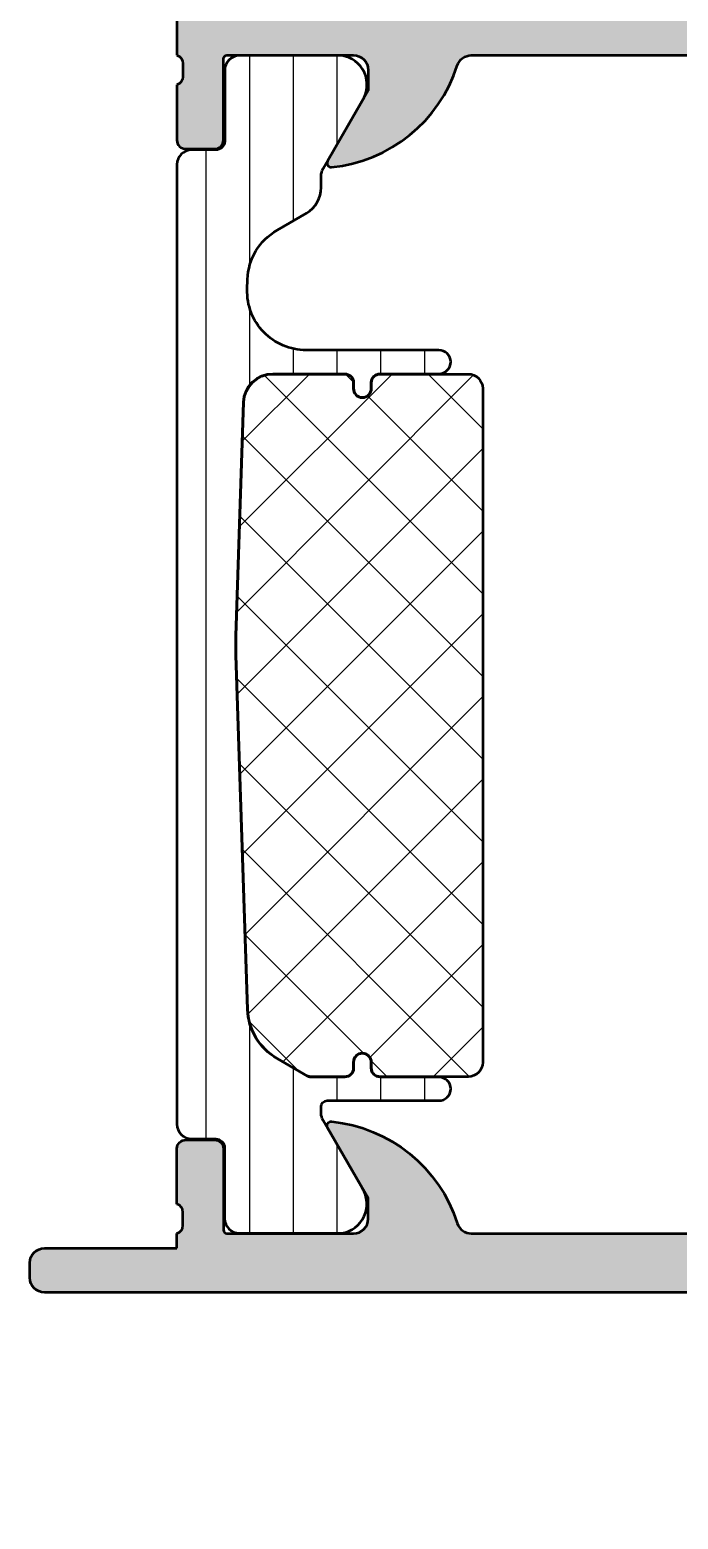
# Model space of a CAD drawing. Extents: x -4.5 to 60, y -87.2 to 0.
# Drawn here: x -4.5 to 17.5, y -87.2 to -36.6 of the extents above; entities that cross this region are included whole.
import ezdxf

# ---------------------------------------------------------------- set-up
doc = ezdxf.new("R2010")
doc.units = 0
for name, color, linetype, lineweight in [('0S-Alu contour', 7, 'Continuous', 50), ('0S-Alu hatch', 252, 'Continuous', 25), ('0S-Plastic contour', 254, 'Continuous', 50), ('0S-Plastic hatch', 253, 'Continuous', 25), ('0S-PT contour', 91, 'Continuous', 50), ('0S-PT hatch', 103, 'Continuous', 25)]:
    doc.layers.add(name, color=color, linetype=linetype, lineweight=lineweight)

# ---------------------------------------------------------------- blocks, each defined once
blk = doc.blocks.new('438370__1B727FAA_4828_47C8_94F1_CC97D6DBA15C_')
at = {"layer": '0S-Alu hatch'}
h = blk.add_hatch(color=256, dxfattribs=at)
edge = h.paths.add_edge_path()
edge.add_line((0.5, 0), (0.500450681694133, -1.999666455744744))
edge.add_line((0.500450681694133, -1.999666455744744), (0.7004506816941359, -1.999666455744744))
edge.add_line((0.7004506816941359, -1.999666455744744), (0.7003712279145802, -12.00000397255492))
edge.add_ellipse((0.2003712279303613, -11.99999999999964), major_axis=(-0.5000000000000027, 0), ratio=1, start_angle=90, end_angle=179.9995447792928, ccw=False)
edge.add_line((0.2003712279303613, -12.49999999999964), (-3.200002793002006, -12.49999999999964))
edge.add_arc((-3.200002793002006, -12.99999999999966), 0.5000000000000142, 90, 180)
edge.add_line((-3.70000279300202, -12.99999999999966), (-3.700002793002028, -16.39999999999965))
edge.add_arc((-3.200002793002028, -16.39999999999965), 0.5, 180, 270)
edge.add_line((-3.200002793002028, -16.89999999999965), (-2.70000279300202, -16.89999999999965))
edge.add_arc((-2.700002793002028, -16.39999999999965), 0.5, 270.0000000000008, 360)
edge.add_line((-2.200002793002028, -16.39999999999965), (-2.200002793002028, -13.99999999999966))
edge.add_line((-2.200002793002028, -13.99999999999966), (0, -13.99999999999966))
edge.add_ellipse((0, -14.49999999999966), major_axis=(-0.5, 0), ratio=1, start_angle=180, end_angle=270, ccw=False)
edge.add_line((0.5, -14.49999999999966), (0.5, -37.50000047048148))
edge.add_ellipse((0.4211635534569567, -37.76752106247459), major_axis=(-0.2788950563274337, 0), ratio=1, start_angle=178.8354106258825, end_angle=253.58012358050792, ccw=False)
edge.add_line((0.7000010000000004, -37.77318947047306), (0.7000010000000004, -38.22678347047296))
edge.add_ellipse((0.4211329043568384, -38.23244412995002), major_axis=(-0.2789255417371462, 0), ratio=1, start_angle=106.42459455535351, end_angle=181.1628700728881, ccw=False)
edge.add_line((0.5, -38.49998747047297), (0.5, -40.37999847048146))
edge.add_arc((0.8000000000000113, -40.37999847048146), 0.3000000000000114, 180, 270.0000000000013)
edge.add_line((0.8000000000000184, -40.67999847048147), (1.779974319042793, -40.67999847048146))
edge.add_arc((1.779974319042786, -40.37999847048145), 0.3000000000000114, 270.0000000000013, 360)
edge.add_line((2.079974319042797, -40.37999847048145), (2.07997431904279, -37.62000047048147))
edge.add_ellipse((2.199974319042787, -37.62000047048147), major_axis=(-0.1199999999999957, 0), ratio=1, start_angle=270, end_angle=360, ccw=False)
edge.add_line((2.199974319042787, -37.50000047048147), (6.5, -37.50000047048146))
edge.add_ellipse((6.5, -38.00000047048146), major_axis=(-0.5, 0), ratio=1, start_angle=180, end_angle=270, ccw=False)
edge.add_line((7, -38.00000047048146), (7, -38.70000047048144))
edge.add_line((7, -38.70000047048144), (5.618504542377642, -41.09282079350902))
edge.add_arc((5.73811978464829, -41.16188068583316), 0.1381197846482851, 149.9999999999973, 275.622577550796)
edge.add_arc((5.261776758826158, -36.32339160863387), 4.999999999999776, 275.6225775507942, 342.25158364393)
edge.add_ellipse((10.49999999999996, -38.00000047048166), major_axis=(-0.500000000000208, 0), ratio=1, start_angle=270, end_angle=342.25158364393064, ccw=False)
edge.add_line((10.49999999999996, -37.50000047048145), (27.99999999999999, -37.50000047048145))
edge.add_ellipse((27.99999999999999, -38.00000047048143), major_axis=(-0.4999999999999787, 0), ratio=1, start_angle=197.7484163560703, end_angle=270, ccw=False)
edge.add_arc((33.2382232411738, -36.32339160863363), 5.000000000000027, 197.7484163560699, 264.3774224492063)
edge.add_arc((32.76188021535169, -41.16188068583316), 0.1381197846483095, 264.3774224492052, 389.9999999999993)
edge.add_line((32.88149545762236, -41.092820793509), (31.49999999999999, -38.70000047048146))
edge.add_line((31.49999999999999, -38.70000047048146), (31.5, -38.00000047048146))
edge.add_ellipse((31.99999999999999, -38.00000047048146), major_axis=(-0.4999999999999858, 0), ratio=1, start_angle=270, end_angle=360, ccw=False)
edge.add_line((31.99999999999999, -37.50000047048148), (36.30002568095721, -37.50000047048148))
edge.add_ellipse((36.30002568095721, -37.62000047048147), major_axis=(-0.1199999999999974, 0), ratio=1, start_angle=180, end_angle=270.0000000000034, ccw=False)
edge.add_line((36.42002568095721, -37.62000047048147), (36.42002568095721, -40.37999847048147))
edge.add_arc((36.72002568095722, -40.37999847048147), 0.3000000000000043, 180, 270.0000000000027)
edge.add_line((36.72002568095723, -40.67999847048147), (37.7, -40.67999847048146))
edge.add_arc((37.7, -40.37999847048147), 0.2999999999999971, 270.0000000000013, 360)
edge.add_line((37.99999999999999, -40.37999847048147), (37.99999999999999, -38.49998747047295))
edge.add_ellipse((38.07886709564316, -38.23244412995002), major_axis=(-0.2789255417371423, 0), ratio=1, start_angle=-1.162870072879116, end_angle=73.57540544464621, ccw=False)
edge.add_line((37.79999899999999, -38.226783470473), (37.799999, -37.77318947047308))
edge.add_ellipse((38.07883644654307, -37.76752106247458), major_axis=(-0.2788950563274546, 0), ratio=1, start_angle=-73.58012358050439, end_angle=1.1645893741231816, ccw=False)
edge.add_line((38, -37.50000047048145), (38, -36.19999999999984))
edge.add_ellipse((38.4999999999999, -36.19999999999984), major_axis=(-0.4999999999999006, 0), ratio=1, start_angle=269.9999999999992, end_angle=360, ccw=False)
edge.add_line((38.49999999999991, -35.69999999999994), (41.49999999999998, -35.70000000000005))
edge.add_arc((41.5, -35.20000000000005), 0.5, 269.9999999999984, 360)
edge.add_line((42, -35.20000000000005), (42, -22.49999999999989))
edge.add_ellipse((42.52502695399255, -21.99999999999989), major_axis=(-0.7250195186467027, 0), ratio=1, start_angle=-43.60134995159717, end_angle=43.601349951597285, ccw=False)
edge.add_line((42, -21.49999999999989), (42, -17.5))
edge.add_ellipse((42.52502695399255, -17), major_axis=(-0.7250195186467027, 0), ratio=1, start_angle=-43.60134995159717, end_angle=43.601349951597285, ccw=False)
edge.add_line((42, -16.5), (42, -9.800000000000068))
edge.add_line((42, -9.800000000000068), (44.50000000000003, -9.799999999999969))
edge.add_arc((44.50000000000001, -9.299999999999969), 0.5, 270.0000000000025, 360)
edge.add_line((45.00000000000001, -9.299999999999981), (45.00000000000015, -2.500000000000056))
edge.add_ellipse((45.50000000000008, -2.500000000000056), major_axis=(-0.4999999999999361, 0), ratio=1, start_angle=270.00000000000244, end_angle=360, ccw=False)
edge.add_line((45.50000000000006, -2.000000000000113), (50.89999999999987, -1.999999999999872))
edge.add_ellipse((50.89999999999989, -2.499999999999957), major_axis=(-0.5000000000000853, 0), ratio=1, start_angle=180, end_angle=270.00000000000244, ccw=False)
edge.add_line((51.39999999999997, -2.499999999999943), (51.39999999999997, -4.499999999999943))
edge.add_arc((51.8999999999999, -4.499999999999943), 0.499999999999929, 180, 269.9999999999902)
edge.add_line((51.89999999999981, -4.999999999999872), (53.19999999999989, -5.000000000000099))
edge.add_arc((53.19999999999997, -4.500000000000028), 0.500000000000071, 269.9999999999902, 360)
edge.add_line((53.70000000000004, -4.500000000000028), (53.70000000000004, -4))
edge.add_line((53.70000000000004, -4), (52.70000000000005, -3.999999999999872))
edge.add_line((52.70000000000005, -3.999999999999872), (52.69999999999996, -2.499999999999943))
edge.add_ellipse((53.69999999999985, -2.499999999999886), major_axis=(-0.9999999999998863, 0), ratio=1, start_angle=269.9999999999996, end_angle=360, ccw=False)
edge.add_line((53.69999999999986, -1.5), (57.70000000000013, -1.500000000000042))
edge.add_ellipse((57.70000000000012, -2.499999999999985), major_axis=(-0.999999999999943, 0), ratio=1, start_angle=180, end_angle=269.9999999999996, ccw=False)
edge.add_line((58.70000000000007, -2.499999999999971), (58.70000000000009, -4.000000000000085))
edge.add_line((58.70000000000009, -4.000000000000085), (57.70000000000005, -4))
edge.add_line((57.70000000000005, -4), (57.70000000000004, -4.499999999999971))
edge.add_arc((58.20000000000006, -4.499999999999985), 0.5000000000000142, 180, 269.9999999999951)
edge.add_line((58.20000000000002, -5), (59.49999999999979, -5.000000000000113))
edge.add_arc((59.49999999999984, -4.499999999999943), 0.5000000000001706, 269.9999999999951, 360)
edge.add_line((60, -4.499999999999943), (60, -0.5))
edge.add_arc((59.5, -0.5), 0.5, 0, 90)
edge.add_line((59.5, 0), (0.5, 0))
edge = h.paths.add_edge_path()
edge.add_ellipse((2.80012443688907, -2.499991132928627), major_axis=(-0.4999999999999975, 0), ratio=1, start_angle=269.9999872669839, end_angle=359.99942502417446, ccw=False)
edge.add_line((2.800124548005598, -1.999991132928641), (42.70000011111657, -2.000000000000014))
edge.add_ellipse((42.70000000000004, -2.5), major_axis=(-0.4999999999999982, 0), ratio=1, start_angle=180, end_angle=269.99998726698306, ccw=False)
edge.add_line((43.20000000000002, -2.5), (43.20000000000005, -7.600000000000022))
edge.add_ellipse((42.69999999999994, -7.600000000000022), major_axis=(-0.5000000000001137, 0), ratio=1, start_angle=89.99999999999511, end_angle=180, ccw=False)
edge.add_line((42.69999999999989, -8.100000000000136), (41.29999999999999, -8.100000000000023))
edge.add_arc((41.29999999999991, -9.099999999999964), 0.999999999999943, 89.99999999999594, 180)
edge.add_line((40.29999999999997, -9.099999999999994), (40.30000000000007, -13.19999999999993))
edge.add_line((40.30000000000007, -13.19999999999993), (39.5, -14.0000000000001))
edge.add_line((39.5, -14.0000000000001), (39.49999999999999, -25))
edge.add_line((39.49999999999999, -25), (40.29999999999994, -25.80000000000007))
edge.add_line((40.29999999999994, -25.80000000000007), (40.29999999999995, -33.40000000000025))
edge.add_ellipse((39.80000000000011, -33.40000000000025), major_axis=(-0.4999999999998437, 0), ratio=1, start_angle=90, end_angle=180, ccw=False)
edge.add_line((39.80000000000011, -33.90000000000009), (36.7999999999999, -33.9000000000001))
edge.add_arc((36.79999999999991, -34.40000000000005), 0.4999999999999503, 90.00000000000081, 180)
edge.add_line((36.29999999999995, -34.40000000000022), (36.3000000000002, -35.09999999999979))
edge.add_ellipse((35.80000000000008, -35.09999999999979), major_axis=(-0.5000000000001137, 0), ratio=1, start_angle=90, end_angle=180, ccw=False)
edge.add_line((35.80000000000008, -35.5999999999999), (2.799797288570076, -35.60000000000002))
edge.add_ellipse((2.799797288570076, -35.10000000000002), major_axis=(-0.5, 0), ratio=1, start_angle=-0.0005749758254864901, end_angle=90, ccw=False)
edge.add_line((2.299797288595257, -35.09999498238915), (2.300124436914252, -2.499986115317994))
at = {"layer": '0S-Alu contour', "color": 7}
for points in [[(0.5, 0), (0.500450681694133, -1.999666455744744), (0.7004506816941359, -1.999666455744744), (0.7003712279145802, -12.00000397255492)], [(59.5, 0), (0.5, 0)], [(60, -4.499999999999943), (60, -0.5)], [(53.69999999999986, -1.5), (57.70000000000013, -1.500000000000042)], [(2.800124548005598, -1.999991132928641), (42.70000011111657, -2.000000000000014)], [(45.50000000000006, -2.000000000000113), (50.89999999999987, -1.999999999999872)], [(2.299797288595257, -35.09999498238915), (2.300124436914252, -2.499986115317994)], [(43.20000000000002, -2.5), (43.20000000000005, -7.600000000000022)], [(45.00000000000001, -9.299999999999981), (45.00000000000015, -2.500000000000056)], [(51.39999999999997, -2.499999999999943), (51.39999999999997, -4.499999999999943)], [(53.70000000000004, -4.500000000000028), (53.70000000000004, -4), (52.70000000000005, -3.999999999999872), (52.69999999999996, -2.499999999999943)], [(58.70000000000007, -2.499999999999971), (58.70000000000009, -4.000000000000085), (57.70000000000005, -4), (57.70000000000004, -4.499999999999971)], [(51.89999999999981, -4.999999999999872), (53.19999999999989, -5.000000000000099)], [(58.20000000000002, -5), (59.49999999999979, -5.000000000000113)], [(42.69999999999989, -8.100000000000136), (41.29999999999999, -8.100000000000023)], [(40.29999999999997, -9.099999999999994), (40.30000000000007, -13.19999999999993), (39.5, -14.0000000000001), (39.49999999999999, -25), (40.29999999999994, -25.80000000000007), (40.29999999999995, -33.40000000000025)], [(42, -16.5), (42, -9.800000000000068), (44.50000000000003, -9.799999999999969)], [(0.2003712279303613, -12.49999999999964), (-3.200002793002006, -12.49999999999964)], [(-3.70000279300202, -12.99999999999966), (-3.700002793002028, -16.39999999999965)], [(-2.200002793002028, -16.39999999999965), (-2.200002793002028, -13.99999999999966), (0, -13.99999999999966)], [(0.5, -14.49999999999966), (0.5, -37.50000047048148)], [(-3.200002793002028, -16.89999999999965), (-2.70000279300202, -16.89999999999965)], [(42, -21.49999999999989), (42, -17.5)], [(42, -35.20000000000005), (42, -22.49999999999989)], [(39.80000000000011, -33.90000000000009), (36.7999999999999, -33.9000000000001)], [(36.29999999999995, -34.40000000000022), (36.3000000000002, -35.09999999999979)], [(35.80000000000008, -35.5999999999999), (2.799797288570076, -35.60000000000002)], [(38.49999999999991, -35.69999999999994), (41.49999999999998, -35.70000000000005)], [(38, -37.50000047048145), (38, -36.19999999999984)], [(0.7000010000000004, -37.77318947047306), (0.7000010000000004, -38.22678347047296)], [(2.079974319042797, -40.37999847048145), (2.07997431904279, -37.62000047048147)], [(2.199974319042787, -37.50000047048147), (6.5, -37.50000047048146)], [(10.49999999999996, -37.50000047048145), (27.99999999999999, -37.50000047048145)], [(31.99999999999999, -37.50000047048148), (36.30002568095721, -37.50000047048148)], [(36.42002568095721, -37.62000047048147), (36.42002568095721, -40.37999847048147)], [(37.79999899999999, -38.226783470473), (37.799999, -37.77318947047308)], [(7, -38.00000047048146), (7, -38.70000047048144), (5.618504542377642, -41.09282079350902)], [(32.88149545762236, -41.092820793509), (31.49999999999999, -38.70000047048146), (31.5, -38.00000047048146)], [(0.5, -38.49998747047297), (0.5, -40.37999847048146)], [(37.99999999999999, -40.37999847048147), (37.99999999999999, -38.49998747047295)], [(0.8000000000000184, -40.67999847048147), (1.779974319042793, -40.67999847048146)], [(36.72002568095723, -40.67999847048147), (37.7, -40.67999847048146)]]:
    blk.add_lwpolyline(points, dxfattribs=at)
for centre, radius, start, end in [((59.5, -0.5), 0.5, 0, 90), ((51.8999999999999, -4.499999999999943), 0.499999999999929, 180, 269.9999999999902), ((53.19999999999997, -4.500000000000028), 0.500000000000071, 269.9999999999902, 0), ((58.20000000000006, -4.499999999999985), 0.5000000000000142, 180, 269.9999999999951), ((59.49999999999984, -4.499999999999943), 0.5000000000001706, 269.9999999999951, 0), ((41.29999999999991, -9.099999999999964), 0.999999999999943, 89.99999999999594, 180), ((44.50000000000001, -9.299999999999969), 0.5, 270.0000000000025, 0), ((-3.200002793002006, -12.99999999999966), 0.5000000000000142, 90, 180), ((-3.200002793002028, -16.39999999999965), 0.5, 180, 270), ((-2.700002793002028, -16.39999999999965), 0.5, 270.0000000000008, 0), ((36.79999999999991, -34.40000000000005), 0.4999999999999503, 90.00000000000081, 180), ((41.5, -35.20000000000005), 0.5, 269.9999999999984, 0), ((5.261776758826158, -36.32339160863387), 4.999999999999776, 275.6225775507942, 342.25158364393), ((33.2382232411738, -36.32339160863363), 5.000000000000027, 197.7484163560699, 264.3774224492063), ((0.8000000000000113, -40.37999847048146), 0.3000000000000114, 180, 270.0000000000013), ((1.779974319042786, -40.37999847048145), 0.3000000000000114, 270.0000000000013, 0), ((36.72002568095722, -40.37999847048147), 0.3000000000000043, 180, 270.0000000000027), ((37.7, -40.37999847048147), 0.2999999999999971, 270.0000000000013, 0), ((5.73811978464829, -41.16188068583316), 0.1381197846482851, 149.9999999999973, 275.622577550796), ((32.76188021535169, -41.16188068583316), 0.1381197846483095, 264.3774224492052, 29.99999999999932)]:
    blk.add_arc(centre, radius, start, end, dxfattribs=at)
at = {"layer": '0S-Alu contour', "color": 7, "extrusion": (0, 0, -1)}
for centre, radius, start, end in [((-53.69999999999985, -2.499999999999886), 0.9999999999998863, 0, 90.0000000000004), ((-57.70000000000012, -2.499999999999985), 0.999999999999943, 90.0000000000004, 180), ((-2.80012443688907, -2.499991132928627), 0.4999999999999975, 0.000574975825512, 90.0000127330161), ((-42.70000000000004, -2.5), 0.4999999999999982, 90.00001273301693, 180), ((-45.50000000000008, -2.500000000000056), 0.4999999999999361, 0, 89.99999999999756), ((-50.89999999999989, -2.499999999999957), 0.5000000000000853, 89.99999999999756, 180), ((-42.69999999999994, -7.600000000000022), 0.5000000000001137, 180, 270.0000000000049), ((-0.2003712279303613, -11.99999999999964), 0.5000000000000027, 180.0004552207073, 270), ((0, -14.49999999999966), 0.5, 90, 180), ((-42.52502695399255, -17), 0.7250195186467027, 316.3986500484028, 43.60134995159724), ((-42.52502695399255, -21.99999999999989), 0.7250195186467027, 316.3986500484028, 43.60134995159724), ((-39.80000000000011, -33.40000000000025), 0.4999999999998437, 180, 270), ((-2.799797288570076, -35.10000000000002), 0.5, 270, 0.000574975825512), ((-35.80000000000008, -35.09999999999979), 0.5000000000001137, 180, 270), ((-38.4999999999999, -36.19999999999984), 0.4999999999999006, 0, 90.00000000000081), ((-0.4211635534569567, -37.76752106247459), 0.2788950563274337, 106.4198764194921, 181.1645893741176), ((-2.199974319042787, -37.62000047048147), 0.1199999999999957, 0, 90), ((-6.5, -38.00000047048146), 0.5, 90, 180), ((-10.49999999999996, -38.00000047048166), 0.500000000000208, 17.74841635606932, 90), ((-27.99999999999999, -38.00000047048143), 0.4999999999999787, 90, 162.2515836439297), ((-31.99999999999999, -38.00000047048146), 0.4999999999999858, 0, 90), ((-36.30002568095721, -37.62000047048147), 0.1199999999999974, 89.99999999999662, 180), ((-38.07883644654307, -37.76752106247458), 0.2788950563274546, 358.8354106258768, 73.58012358050449), ((-0.4211329043568384, -38.23244412995002), 0.2789255417371462, 178.8371299271119, 253.5754054446465), ((-38.07886709564316, -38.23244412995002), 0.2789255417371423, 286.4245945553538, 1.162870072879015)]:
    blk.add_arc(centre, radius, start, end, dxfattribs=at)
blk = doc.blocks.new('438380__23ADF90E_A364_48B2_A995_F6EEBD6AEDE5_')
at = {"layer": '0S-Alu hatch'}
h = blk.add_hatch(color=256, dxfattribs=at)
edge = h.paths.add_edge_path()
edge.add_line((0.4999999999999858, -78.00000047048133), (0.4999999999999858, -77.50000047048145))
edge.add_arc((0.4211635534569567, -77.23247987848836), 0.2788950563274181, 286.4198764194902, 361.1645893740678)
edge.add_line((0.7000009999999861, -77.22681147049013), (0.7000009999999861, -76.77321747048998))
edge.add_arc((0.4211329043568171, -76.7675568110129), 0.2789255417371499, 358.8371299271103, 433.5754054446432)
edge.add_line((0.4999999999999929, -76.50001347048998), (0.4999999999999858, -74.62000247048147))
edge.add_ellipse((0.799999999999983, -74.62000247048147), major_axis=(-0.2999999999999989, 0), ratio=1, start_angle=270, end_angle=360, ccw=False)
edge.add_line((0.799999999999983, -74.32000247048147), (1.779974319042779, -74.32000247048146))
edge.add_ellipse((1.779974319042779, -74.62000247048145), major_axis=(-0.2999999999999971, 0), ratio=1, start_angle=180, end_angle=270, ccw=False)
edge.add_line((2.079974319042776, -74.62000247048145), (2.079974319042776, -77.38000047048146))
edge.add_arc((2.19997431904278, -77.38000047048146), 0.1200000000000037, 180, 270)
edge.add_line((2.19997431904278, -77.50000047048145), (6.499999999999985, -77.50000047048145))
edge.add_arc((6.499999999999985, -77.00000047048145), 0.5, 270, 360)
edge.add_line((6.999999999999985, -77.00000047048145), (6.999999999999992, -76.30000047048146))
edge.add_line((6.999999999999992, -76.30000047048146), (5.618504542377635, -73.90718014745393))
edge.add_ellipse((5.738119784648304, -73.83812025512978), major_axis=(-0.1381197846483005, 0), ratio=1, start_angle=-95.62257755078917, end_angle=29.99999999999818, ccw=False)
edge.add_ellipse((5.261776758826187, -78.67660933232928), major_axis=(-4.999999999999978, 0), ratio=1, start_angle=197.7484163560702, end_angle=264.37742244920634, ccw=False)
edge.add_arc((10.49999999999998, -77.00000047048145), 0.5000000000000028, 197.7484163560696, 270)
edge.add_line((10.49999999999998, -77.50000047048145), (27.99999999999999, -77.50000047048145))
edge.add_arc((27.99999999999999, -77.00000047048144), 0.5000000000000285, 270, 342.2515836439307)
edge.add_ellipse((33.23822324117377, -78.67660933232924), major_axis=(-4.999999999999944, 0), ratio=1, start_angle=275.62257755079327, end_angle=342.25158364392985, ccw=False)
edge.add_ellipse((32.7618802153517, -73.83812025512977), major_axis=(-0.1381197846483025, 0), ratio=1, start_angle=150.0000000000018, end_angle=275.6225775507957, ccw=False)
edge.add_line((32.88149545762237, -73.90718014745391), (31.49999999999999, -76.30000047048146))
edge.add_line((31.49999999999999, -76.30000047048146), (31.49999999999999, -77.00000047048145))
edge.add_arc((31.99999999999999, -77.00000047048145), 0.5, 180, 270)
edge.add_line((31.99999999999999, -77.50000047048145), (36.3000256809572, -77.50000047048145))
edge.add_arc((36.3000256809572, -77.38000047048146), 0.1200000000000045, 270, 360)
edge.add_line((36.4200256809572, -77.38000047048146), (36.4200256809572, -74.62000247048147))
edge.add_ellipse((36.7200256809572, -74.62000247048147), major_axis=(-0.2999999999999971, 0), ratio=1, start_angle=270, end_angle=360, ccw=False)
edge.add_line((36.7200256809572, -74.32000247048147), (37.69999999999999, -74.32000247048147))
edge.add_ellipse((37.69999999999999, -74.62000247048147), major_axis=(-0.2999999999999971, 0), ratio=1, start_angle=180, end_angle=270, ccw=False)
edge.add_line((37.99999999999999, -74.62000247048147), (37.99999999999999, -76.50001347048996))
edge.add_arc((38.07886709564316, -76.7675568110129), 0.2789255417371463, 106.4245945553567, 181.1628700727492)
edge.add_line((37.79999899999999, -76.77321747048929), (37.79999899999999, -77.22681147049006))
edge.add_arc((38.07883644654305, -77.23247987848833), 0.2788950563274429, 178.8354106259234, 253.5801235805065)
edge.add_line((37.99999999999999, -77.50000047048145), (37.99999999999993, -79.69998491514444))
edge.add_arc((38.49999999999994, -79.69998491514446), 0.5000000000000142, 180, 270)
edge.add_line((38.49999999999994, -80.19998491514447), (39.49994660145424, -80.19998491142039))
edge.add_ellipse((39.49994660145423, -80.70003832137357), major_axis=(-0.5000534099531962, 0), ratio=1, start_angle=180.0122382036296, end_angle=269.9999999999992, ccw=False)
edge.add_line((40.0000000000003, -80.69993151149224), (40.00000000093087, -80.99994981992937))
edge.add_ellipse((39.49996948242077, -80.99994981992823), major_axis=(-0.5000305185101013, 0), ratio=1, start_angle=90.00025634190888, end_angle=180, ccw=False)
edge.add_line((39.49997171956248, -81.49998033843333), (30.5000298196564, -81.50002060346154))
edge.add_arc((30.50003205661715, -82.0000206034563), 0.4999999999997602, 90.00025633681858, 180)
edge.add_line((30.00003205661739, -82.0000206034563), (30.00003205661717, -83.90000047048159))
edge.add_ellipse((29.50003205661713, -83.90000047048152), major_axis=(-0.5000000000000427, 0), ratio=1, start_angle=90.00000000000728, end_angle=180, ccw=False)
edge.add_line((29.50003205661719, -84.40000047048156), (27.80003205661657, -84.40000047048181))
edge.add_arc((27.80003205661664, -84.90000047048221), 0.5000000000003979, 90.00000000000813, 180)
edge.add_line((27.30003205661625, -84.90000047048221), (27.30003205661667, -86.20000047048113))
edge.add_ellipse((26.30003205661628, -86.20000047048148), major_axis=(-1.000000000000401, 0), ratio=1, start_angle=90.00000000000568, end_angle=180, ccw=False)
edge.add_line((26.30003205661637, -87.20000047048188), (25.10003205661675, -87.200000470482))
edge.add_ellipse((25.10003205661666, -86.200000470482), major_axis=(-1, 0), ratio=1, start_angle=0, end_angle=90.00000000000568, ccw=False)
edge.add_line((24.10003205661666, -86.200000470482), (24.10003205661663, -84.90000047048154))
edge.add_arc((23.60003205661666, -84.90000047048154), 0.4999999999999716, 0, 90.00000000001138)
edge.add_line((23.60003205661656, -84.40000047048159), (21.90003205661657, -84.40000047048191))
edge.add_ellipse((21.90003205661647, -83.90000047048181), major_axis=(-0.5000000000001279, 0), ratio=1, start_angle=0, end_angle=90.00000000001143, ccw=False)
edge.add_line((21.40003205661634, -83.90000047048181), (21.40003205661637, -83.30000047048152))
edge.add_ellipse((21.90003205661624, -83.30000047048154), major_axis=(-0.4999999999998686, 0), ratio=1, start_angle=270, end_angle=360, ccw=False)
edge.add_line((21.90003205661624, -82.80000047048166), (27.80003205661657, -82.80000047048166))
edge.add_arc((27.80003205661657, -82.3000004704819), 0.4999999999997727, 270, 360)
edge.add_line((28.30003205661635, -82.3000004704819), (28.30003205661635, -80.0000004704818))
edge.add_arc((27.80003205661636, -80.0000004704818), 0.4999999999999858, 0, 90)
edge.add_line((27.80003205661636, -79.50000047048182), (-4.000000000000227, -79.50000047048161))
edge.add_ellipse((-4.000000000000227, -79.00000047048161), major_axis=(-0.5, 0), ratio=1, start_angle=0, end_angle=90, ccw=False)
edge.add_line((-4.500000000000227, -79.00000047048161), (-4.500000000000227, -78.50000051262818))
edge.add_ellipse((-3.999999957853397, -78.50000051262816), major_axis=(-0.5000000421468372, 0), ratio=1, start_angle=270, end_angle=360, ccw=False)
edge.add_line((-3.999999957853397, -78.00000047048133), (0.4999999999999858, -78.00000047048133))
at = {"layer": '0S-Alu contour', "color": 7}
for points in [[(0.799999999999983, -74.32000247048147), (1.779974319042779, -74.32000247048146)], [(6.999999999999985, -77.00000047048145), (6.999999999999992, -76.30000047048146), (5.618504542377635, -73.90718014745393)], [(32.88149545762237, -73.90718014745391), (31.49999999999999, -76.30000047048146), (31.49999999999999, -77.00000047048145)], [(36.7200256809572, -74.32000247048147), (37.69999999999999, -74.32000247048147)], [(0.4999999999999929, -76.50001347048998), (0.4999999999999858, -74.62000247048147)], [(2.079974319042776, -74.62000247048145), (2.079974319042776, -77.38000047048146)], [(36.4200256809572, -77.38000047048146), (36.4200256809572, -74.62000247048147)], [(37.99999999999999, -74.62000247048147), (37.99999999999999, -76.50001347048996)], [(0.7000009999999861, -77.22681147049013), (0.7000009999999861, -76.77321747048998)], [(37.79999899999999, -76.77321747048929), (37.79999899999999, -77.22681147049006)], [(0.4999999999999858, -78.00000047048133), (0.4999999999999858, -77.50000047048145)], [(2.19997431904278, -77.50000047048145), (6.499999999999985, -77.50000047048145)], [(10.49999999999998, -77.50000047048145), (27.99999999999999, -77.50000047048145)], [(31.99999999999999, -77.50000047048145), (36.3000256809572, -77.50000047048145)], [(37.99999999999999, -77.50000047048145), (37.99999999999993, -79.69998491514444)], [(-3.999999957853397, -78.00000047048133), (0.4999999999999858, -78.00000047048133)], [(-4.500000000000227, -79.00000047048161), (-4.500000000000227, -78.50000051262818)], [(27.80003205661636, -79.50000047048182), (-4.000000000000227, -79.50000047048161)], [(28.30003205661635, -82.3000004704819), (28.30003205661635, -80.0000004704818)], [(38.49999999999994, -80.19998491514447), (39.49994660145424, -80.19998491142039)], [(40.0000000000003, -80.69993151149224), (40.00000000093087, -80.99994981992937)], [(39.49997171956248, -81.49998033843333), (30.5000298196564, -81.50002060346154)], [(30.00003205661739, -82.0000206034563), (30.00003205661717, -83.90000047048159)], [(21.90003205661624, -82.80000047048166), (27.80003205661657, -82.80000047048166)], [(21.40003205661634, -83.90000047048181), (21.40003205661637, -83.30000047048152)], [(23.60003205661656, -84.40000047048159), (21.90003205661657, -84.40000047048191)], [(29.50003205661719, -84.40000047048156), (27.80003205661657, -84.40000047048181)], [(24.10003205661666, -86.200000470482), (24.10003205661663, -84.90000047048154)], [(27.30003205661625, -84.90000047048221), (27.30003205661667, -86.20000047048113)], [(26.30003205661637, -87.20000047048188), (25.10003205661675, -87.200000470482)]]:
    blk.add_lwpolyline(points, dxfattribs=at)
at = {"layer": '0S-Alu contour', "color": 7, "extrusion": (0, 0, -1)}
for centre, radius, start, end in [((-5.738119784648304, -73.83812025512978), 0.1381197846483005, 330.0000000000018, 95.62257755078927), ((-5.261776758826187, -78.67660933232928), 4.999999999999978, 95.62257755079365, 162.2515836439298), ((-33.23822324117377, -78.67660933232924), 4.999999999999944, 17.74841635607014, 84.37742244920672), ((-32.7618802153517, -73.83812025512977), 0.1381197846483025, 84.37742244920427, 209.9999999999983), ((-0.799999999999983, -74.62000247048147), 0.2999999999999989, 0, 90), ((-1.779974319042779, -74.62000247048145), 0.2999999999999971, 90, 180), ((-36.7200256809572, -74.62000247048147), 0.2999999999999971, 0, 90), ((-37.69999999999999, -74.62000247048147), 0.2999999999999971, 90, 180), ((3.999999957853397, -78.50000051262816), 0.5000000421468372, 0, 90), ((4.000000000000227, -79.00000047048161), 0.5, 270, 0), ((-39.49994660145423, -80.70003832137357), 0.5000534099531962, 90.00000000000081, 179.9877617963704), ((-39.49996948242077, -80.99994981992823), 0.5000305185101013, 180, 269.9997436580911), ((-21.90003205661624, -83.30000047048154), 0.4999999999998686, 0, 90), ((-21.90003205661647, -83.90000047048181), 0.5000000000001279, 269.9999999999886, 0), ((-29.50003205661713, -83.90000047048152), 0.5000000000000427, 180, 269.9999999999927), ((-25.10003205661666, -86.200000470482), 1, 269.9999999999943, 0), ((-26.30003205661628, -86.20000047048148), 1.000000000000401, 180, 269.9999999999943)]:
    blk.add_arc(centre, radius, start, end, dxfattribs=at)
at = {"layer": '0S-Alu contour', "color": 7}
for centre, radius, start, end in [((0.4211329043568171, -76.7675568110129), 0.2789255417371499, 358.8371299271103, 73.57540544464332), ((38.07886709564316, -76.7675568110129), 0.2789255417371463, 106.4245945553567, 181.1628700727492), ((0.4211635534569567, -77.23247987848836), 0.2788950563274181, 286.4198764194902, 1.164589374067817), ((6.499999999999985, -77.00000047048145), 0.5, 270, 0), ((10.49999999999998, -77.00000047048145), 0.5000000000000028, 197.7484163560696, 270), ((27.99999999999999, -77.00000047048144), 0.5000000000000285, 270, 342.2515836439307), ((31.99999999999999, -77.00000047048145), 0.5, 180, 270), ((38.07883644654305, -77.23247987848833), 0.2788950563274429, 178.8354106259234, 253.5801235805065), ((2.19997431904278, -77.38000047048146), 0.1200000000000037, 180, 270), ((36.3000256809572, -77.38000047048146), 0.1200000000000045, 270, 0), ((27.80003205661636, -80.0000004704818), 0.4999999999999858, 0, 90), ((38.49999999999994, -79.69998491514446), 0.5000000000000142, 180, 270), ((30.50003205661715, -82.0000206034563), 0.4999999999997602, 90.00025633681858, 180), ((27.80003205661657, -82.3000004704819), 0.4999999999997727, 270, 0), ((23.60003205661666, -84.90000047048154), 0.4999999999999716, 0, 90.00000000001138), ((27.80003205661664, -84.90000047048221), 0.5000000000003979, 90.00000000000813, 180)]:
    blk.add_arc(centre, radius, start, end, dxfattribs=at)
blk = doc.blocks.new('284832__9178EC16_59C1_4272_812A_428313CA5A9B___9E41BFDC_DEEF_4BC3_8636_6CBAF6278D5E_')
at = {"layer": '0S-Plastic hatch'}
h = blk.add_hatch(dxfattribs=at)
h.set_pattern_fill('ANSI31', color=256, scale=0.4680000000000001, angle=45, style=0)
h.set_pattern_definition([(90, (0, 0), (-1.4859, 0), [])])
edge = h.paths.add_edge_path()
edge.add_line((0.499999999999929, -41.20999747048146), (0.4999999999999929, -73.79000347048147))
edge.add_arc((1, -73.79000347048145), 0.5000000000000098, 180, 270)
edge.add_line((1, -74.29000347048147), (1.818046662126263, -74.29000347048147))
edge.add_ellipse((1.818046662126249, -74.5900034704815), major_axis=(-0.3000000000000398, 0), ratio=1, start_angle=179.9920750886342, end_angle=269.99999999999727, ccw=False)
edge.add_line((2.118046659256606, -74.59004496522026), (2.117714716505098, -76.989935335701))
edge.add_arc((2.617710689167836, -76.99000449304295), 0.4999959774455164, 179.9920750885881, 270.0000000001156)
edge.add_line((2.617710689168845, -77.49000047048847), (6.094254826892353, -77.49000047048148))
edge.add_arc((5.951944177901083, -76.50018239575861), 0.9999960709244767, 278.1816080518949, 392.7270160998491)
edge.add_line((6.793196826892348, -75.95954747048134), (5.466987283269688, -73.66248484458814))
edge.add_ellipse((5.900000000000069, -73.41248487028858), major_axis=(-0.5000000000000111, 0), ratio=1, start_angle=0, end_angle=29.99999659934582, ccw=False)
edge.add_line((5.400000000000062, -73.41248487028858), (5.399999999999991, -73.18998774140148))
edge.add_ellipse((5.599999999999951, -73.18998774140142), major_axis=(-0.1999999999999655, 0), ratio=1, start_angle=270, end_angle=360, ccw=False)
edge.add_line((5.599999999999951, -72.98998774140146), (9.399999999999999, -72.98998774140152))
edge.add_arc((9.400000000000006, -72.58998774140152), 0.4000000000000057, 269.999999999999, 449.999999999999)
edge.add_line((9.400000000000013, -72.18998774140151), (7.400000000000005, -72.18998774140148))
edge.add_ellipse((7.400000000000005, -71.88998774140148), major_axis=(-0.2999999999999971, 0), ratio=1, start_angle=0, end_angle=90, ccw=False)
edge.add_line((7.100000000000008, -71.88998774140148), (7.099999999999923, -71.68998774140125))
edge.add_arc((6.799999999999926, -71.68998774140135), 0.2999999999999971, 0, 180)
edge.add_line((6.499999999999928, -71.68998774140145), (6.499999999999992, -71.88998774140137))
edge.add_ellipse((6.199999999999988, -71.88998774140144), major_axis=(-0.3000000000000024, 0), ratio=1, start_angle=90, end_angle=180, ccw=False)
edge.add_line((6.199999999999988, -72.18998774140144), (5.035898384799679, -72.18998774140144))
edge.add_ellipse((5.035898384799658, -71.98998774177007), major_axis=(-0.1999999996313733, 0), ratio=1, start_angle=60.000005346308114, end_angle=90.00000000000608, ccw=False)
edge.add_line((4.935898401145855, -72.16319283153878), (3.899095901744367, -71.56459475840585))
edge.add_ellipse((4.899095736264129, -69.83254386421441), major_axis=(-1.999999992277209, 0), ratio=1, start_angle=1.722997710634104, end_angle=60.00000534630823, ccw=False)
edge.add_line((2.900000000000147, -69.89267876556156), (2.505380569982165, -57.86798537723141))
edge.add_ellipse((12.49999997495111, -57.53998774140093), major_axis=(-9.999999974964611, 0), ratio=1, start_angle=-1.8796251636450165, end_angle=1.8796251542922846, ccw=False)
edge.add_line((2.505380570035704, -57.21199010393895), (2.763154921354143, -49.27718797765146))
edge.add_ellipse((3.762616864350491, -49.30998774140142), major_axis=(-1.000000000000041, 0), ratio=1, start_angle=269.9999999999984, end_angle=358.1203748408468, ccw=False)
edge.add_line((3.762616864350519, -48.30998774140138), (6.200000000000059, -48.30998774140147))
edge.add_ellipse((6.200000000000045, -48.60998774140141), major_axis=(-0.2999999999999403, 0), ratio=1, start_angle=180, end_angle=269.99999999999727, ccw=False)
edge.add_line((6.499999999999985, -48.60998774140141), (6.499999999999985, -48.80998774140142))
edge.add_arc((6.799999999999968, -48.80998774140142), 0.2999999999999812, 180, 360)
edge.add_line((7.099999999999951, -48.80998774140142), (7.099999999999958, -48.60998774140146))
edge.add_ellipse((7.39999999999992, -48.60998774140143), major_axis=(-0.2999999999999616, 0), ratio=1, start_angle=270.00000000000136, end_angle=360, ccw=False)
edge.add_line((7.399999999999913, -48.30998774140147), (9.400000000000006, -48.30998774140144))
edge.add_arc((9.399999999999999, -47.90998774140145), 0.3999999999999772, 270.000000000001, 450.000000000001)
edge.add_line((9.399999999999991, -47.50998774140148), (4.887861412299656, -47.50998774140155))
edge.add_ellipse((4.887861412299621, -45.50998774140155), major_axis=(-2, 0), ratio=1, start_angle=-1.8796251589996018, end_angle=90.00000000000102, ccw=False)
edge.add_line((2.888937526306833, -45.44438821390698), (2.900000000000048, -45.10729671724411))
edge.add_ellipse((4.899095743983423, -45.16743161882081), major_axis=(-2.000000000000017, 0), ratio=1, start_angle=299.99999447637805, end_angle=358.2770022894416, ccw=False)
edge.add_line((3.899095910962451, -43.43538071484653), (4.899999916510424, -42.85750864646715))
edge.add_arc((4.39999999999992, -41.99148319447998), 1.000000000000046, 299.999994476378, 360)
edge.add_line((5.399999999999963, -41.99148319447998), (5.400000000000019, -41.5954304049775))
edge.add_ellipse((5.900000000000027, -41.59543040497758), major_axis=(-0.5000000000000054, 0), ratio=1, start_angle=330.00000340065384, end_angle=360, ccw=False)
edge.add_line((5.466987283269652, -41.345430430678), (6.797766169306491, -39.04045347048138))
edge.add_arc((5.956513520315112, -38.49981854520431), 0.9999960709244644, 327.2729839001641, 441.8183919481)
edge.add_line((6.098824169306467, -37.51000047048147), (2.622280045158767, -37.51000047047451))
edge.add_arc((2.622280038369822, -38.00999645470797), 0.4999959842334577, 89.99999922203801, 180.0003017036024)
edge.add_line((2.1222840541433, -38.00999908754743), (2.122615998801386, -40.40995597808906))
edge.add_ellipse((1.822616003105558, -40.40999747191606), major_axis=(-0.2999999985653949, 0), ratio=1, start_angle=90, end_angle=180.0079247372468, ccw=False)
edge.add_line((1.822616003105558, -40.70999747048146), (0.999999999999929, -40.70999747048146))
edge.add_arc((0.999999999999929, -41.20999747048146), 0.5, 90, 180)
at = {"layer": '0S-Plastic contour', "color": 7}
for points in [[(6.098824169306467, -37.51000047048147), (2.622280045158767, -37.51000047047451)], [(2.1222840541433, -38.00999908754743), (2.122615998801386, -40.40995597808906)], [(5.466987283269652, -41.345430430678), (6.797766169306491, -39.04045347048138)], [(1.822616003105558, -40.70999747048146), (0.999999999999929, -40.70999747048146)], [(0.499999999999929, -41.20999747048146), (0.4999999999999929, -73.79000347048147)], [(5.399999999999963, -41.99148319447998), (5.400000000000019, -41.5954304049775)], [(3.899095910962451, -43.43538071484653), (4.899999916510424, -42.85750864646715)], [(2.888937526306833, -45.44438821390698), (2.900000000000048, -45.10729671724411)], [(9.399999999999991, -47.50998774140148), (4.887861412299656, -47.50998774140155)], [(3.762616864350519, -48.30998774140138), (6.200000000000059, -48.30998774140147)], [(7.399999999999913, -48.30998774140147), (9.400000000000006, -48.30998774140144)], [(6.499999999999985, -48.60998774140141), (6.499999999999985, -48.80998774140142)], [(7.099999999999951, -48.80998774140142), (7.099999999999958, -48.60998774140146)], [(2.505380570035704, -57.21199010393895), (2.763154921354143, -49.27718797765146)], [(2.900000000000147, -69.89267876556156), (2.505380569982165, -57.86798537723141)], [(4.935898401145855, -72.16319283153878), (3.899095901744367, -71.56459475840585)], [(6.499999999999928, -71.68998774140145), (6.499999999999992, -71.88998774140137)], [(7.100000000000008, -71.88998774140148), (7.099999999999923, -71.68998774140125)], [(6.199999999999988, -72.18998774140144), (5.035898384799679, -72.18998774140144)], [(9.400000000000013, -72.18998774140151), (7.400000000000005, -72.18998774140148)], [(5.400000000000062, -73.41248487028858), (5.399999999999991, -73.18998774140148)], [(5.599999999999951, -72.98998774140146), (9.399999999999999, -72.98998774140152)], [(6.793196826892348, -75.95954747048134), (5.466987283269688, -73.66248484458814)], [(1, -74.29000347048147), (1.818046662126263, -74.29000347048147)], [(2.118046659256606, -74.59004496522026), (2.117714716505098, -76.989935335701)], [(2.617710689168845, -77.49000047048847), (6.094254826892353, -77.49000047048148)]]:
    blk.add_lwpolyline(points, dxfattribs=at)
for centre, radius, start, end in [((2.622280038369822, -38.00999645470797), 0.4999959842334577, 89.99999922203801, 180.0003017036024), ((5.956513520315112, -38.49981854520431), 0.9999960709244644, 327.2729839001641, 81.81839194810004), ((0.999999999999929, -41.20999747048146), 0.5, 90, 180), ((4.39999999999992, -41.99148319447998), 1.000000000000046, 299.999994476378, 0), ((9.399999999999999, -47.90998774140145), 0.3999999999999772, 270.000000000001, 90.00000000000102), ((6.799999999999968, -48.80998774140142), 0.2999999999999812, 180, 0), ((6.799999999999926, -71.68998774140135), 0.2999999999999971, 0, 180), ((9.400000000000006, -72.58998774140152), 0.4000000000000057, 269.999999999999, 89.99999999999898), ((1, -73.79000347048145), 0.5000000000000098, 180, 270), ((5.951944177901083, -76.50018239575861), 0.9999960709244767, 278.1816080518949, 32.72701609984905), ((2.617710689167836, -76.99000449304295), 0.4999959774455164, 179.9920750885881, 270.0000000001156)]:
    blk.add_arc(centre, radius, start, end, dxfattribs=at)
at = {"layer": '0S-Plastic contour', "color": 7, "extrusion": (0, 0, -1)}
for centre, radius, start, end in [((-1.822616003105558, -40.40999747191606), 0.2999999985653949, 179.9920752627532, 270), ((-5.900000000000027, -41.59543040497758), 0.5000000000000054, 0, 29.99999659934616), ((-4.899095743983423, -45.16743161882081), 2.000000000000017, 1.722997710558375, 60.00000552362195), ((-4.887861412299621, -45.50998774140155), 2, 269.999999999999, 1.879625158999601), ((-3.762616864350491, -49.30998774140142), 1.000000000000041, 1.8796251591532, 90.0000000000016), ((-6.200000000000045, -48.60998774140141), 0.2999999999999403, 90.00000000000273, 180), ((-7.39999999999992, -48.60998774140143), 0.2999999999999616, 0, 89.99999999999864), ((-12.49999997495111, -57.53998774140093), 9.999999974964611, 358.1203748457077, 1.87962516364499), ((-4.899095736264129, -69.83254386421441), 1.999999992277209, 299.9999946536918, 358.2770022893659), ((-5.035898384799658, -71.98998774177007), 0.1999999996313733, 269.9999999999939, 299.9999946536919), ((-6.199999999999988, -71.88998774140144), 0.3000000000000025, 180, 270), ((-7.400000000000005, -71.88998774140148), 0.2999999999999971, 270, 0), ((-5.599999999999951, -73.18998774140142), 0.1999999999999655, 0, 90), ((-5.900000000000069, -73.41248487028858), 0.5000000000000111, 330.0000034006542, 0), ((-1.818046662126249, -74.5900034704815), 0.3000000000000398, 90.00000000000273, 180.0079249113659)]:
    blk.add_arc(centre, radius, start, end, dxfattribs=at)
blk = doc.blocks.new('439320__BE5902D7_D536_4DD0_A8CD_56F3DBA8036C_')
at = {"layer": '0S-PT hatch'}
h = blk.add_hatch(dxfattribs=at)
h.set_pattern_fill('ANSI37', color=256, scale=0.625, angle=90, style=0)
h.set_pattern_definition([(135, (0, 0), (-1.403165018917055, -1.403165018917055), []), (225, (0, 0), (1.403165018917055, -1.403165018917055), [])])
edge = h.paths.add_edge_path()
edge.add_line((10.88999999999993, -48.80998774140146), (10.88999999999996, -71.68998774140147))
edge.add_ellipse((10.39999999999998, -71.68998774140147), major_axis=(-0.4899999999999878, 0), ratio=1, start_angle=90.0000000000017, end_angle=180, ccw=False)
edge.add_line((10.39999999999999, -72.17998774140145), (7.400000000000005, -72.17998774140148))
edge.add_ellipse((7.400000000000005, -71.88998774140148), major_axis=(-0.289999999999992, 0), ratio=1, start_angle=0, end_angle=90, ccw=False)
edge.add_line((7.110000000000013, -71.88998774140148), (7.109999999999921, -71.68998774140128))
edge.add_arc((6.799999999999926, -71.68998774140138), 0.3099999999999969, 0, 180)
edge.add_line((6.48999999999993, -71.68998774140148), (6.489999999999987, -71.88998774140137))
edge.add_ellipse((6.199999999999988, -71.88998774140146), major_axis=(-0.2899999999999974, 0), ratio=1, start_angle=90, end_angle=180, ccw=False)
edge.add_line((6.199999999999988, -72.17998774140145), (5.035898384799679, -72.17998774140145))
edge.add_ellipse((5.035898384799665, -71.98998774177008), major_axis=(-0.1899999996313681, 0), ratio=1, start_angle=60.000005346313685, end_angle=90.00000000000432, ccw=False)
edge.add_line((4.940898400337786, -72.1545325770344), (3.904095900936269, -71.55593450390144))
edge.add_ellipse((4.899095736264129, -69.83254386421441), major_axis=(-1.989999992277204, 0), ratio=1, start_angle=1.7226046672377038, end_angle=60.000005346308, ccw=False)
edge.add_line((2.909995068309982, -69.89236444602066), (2.515375189465999, -57.86765738123567))
edge.add_ellipse((12.50000000000195, -57.53998774140096), major_axis=(-9.990000000001977, 0), ratio=1, start_angle=-1.8796251589607778, end_angle=1.879625158995907, ccw=False)
edge.add_line((2.5153751894658, -57.21231810157234), (2.773149648647404, -49.27751267186676))
edge.add_ellipse((3.762615211476607, -49.3099860339594), major_axis=(-0.9899982925593931, 0), ratio=1, start_angle=269.99990434054286, end_angle=358.1202791814306, ccw=False)
edge.add_line((3.762616864350519, -48.31998774140139), (6.200000000000059, -48.31998774140147))
edge.add_ellipse((6.200000000000045, -48.60998774140141), major_axis=(-0.2899999999999423, 0), ratio=1, start_angle=180, end_angle=269.99999999999716, ccw=False)
edge.add_line((6.489999999999987, -48.60998774140141), (6.489999999999987, -48.80998774140143))
edge.add_arc((6.799999999999968, -48.80998774140143), 0.3099999999999827, 180, 360)
edge.add_line((7.109999999999956, -48.80998774140142), (7.109999999999949, -48.60998774140146))
edge.add_ellipse((7.39999999999992, -48.60998774140145), major_axis=(-0.2899999999999689, 0), ratio=1, start_angle=270, end_angle=360, ccw=False)
edge.add_line((7.39999999999992, -48.31998774140148), (10.39999999999992, -48.31998774140145))
edge.add_ellipse((10.39999999999992, -48.80998774140145), major_axis=(-0.4900000000000091, 0), ratio=1, start_angle=180, end_angle=270, ccw=False)
at = {"layer": '0S-PT contour', "color": 7}
for points in [[(3.762616864350519, -48.31998774140139), (6.200000000000059, -48.31998774140147)], [(7.39999999999992, -48.31998774140148), (10.39999999999992, -48.31998774140145)], [(6.489999999999987, -48.60998774140141), (6.489999999999987, -48.80998774140143)], [(7.109999999999956, -48.80998774140142), (7.109999999999949, -48.60998774140146)], [(10.88999999999993, -48.80998774140146), (10.88999999999996, -71.68998774140147)], [(2.5153751894658, -57.21231810157234), (2.773149648647404, -49.27751267186676)], [(2.909995068309982, -69.89236444602066), (2.515375189465999, -57.86765738123567)], [(4.940898400337786, -72.1545325770344), (3.904095900936269, -71.55593450390144)], [(6.48999999999993, -71.68998774140148), (6.489999999999987, -71.88998774140137)], [(7.110000000000013, -71.88998774140148), (7.109999999999921, -71.68998774140128)], [(6.199999999999988, -72.17998774140145), (5.035898384799679, -72.17998774140145)], [(10.39999999999999, -72.17998774140145), (7.400000000000005, -72.17998774140148)]]:
    blk.add_lwpolyline(points, dxfattribs=at)
at = {"layer": '0S-PT contour', "color": 7, "extrusion": (0, 0, -1)}
for centre, radius, start, end in [((-3.762615211476607, -49.3099860339594), 0.9899982925593931, 1.879720818569431, 90.00009565945714), ((-6.200000000000045, -48.60998774140141), 0.2899999999999423, 90.00000000000281, 180), ((-7.39999999999992, -48.60998774140145), 0.2899999999999689, 0, 90), ((-10.39999999999992, -48.80998774140145), 0.4900000000000091, 90, 180), ((-12.50000000000195, -57.53998774140096), 9.990000000001977, 358.1203748410041, 1.879625158960814), ((-4.899095736264129, -69.83254386421441), 1.989999992277204, 299.9999946536921, 358.2773953327623), ((-10.39999999999998, -71.68998774140147), 0.4899999999999878, 180, 269.9999999999983), ((-5.035898384799665, -71.98998774177008), 0.1899999996313681, 269.9999999999957, 299.9999946536863), ((-6.199999999999988, -71.88998774140146), 0.2899999999999974, 180, 270), ((-7.400000000000005, -71.88998774140148), 0.289999999999992, 270, 0)]:
    blk.add_arc(centre, radius, start, end, dxfattribs=at)
at = {"layer": '0S-PT contour', "color": 7}
for centre, radius, start, end in [((6.799999999999968, -48.80998774140143), 0.3099999999999827, 180, 0), ((6.799999999999926, -71.68998774140138), 0.3099999999999969, 0, 180)]:
    blk.add_arc(centre, radius, start, end, dxfattribs=at)
blk = doc.blocks.new('439320__F6E2D54F_AEC2_4931_83DB_E4F544563CF8_')
at = {"layer": '0S-Alu contour', "color": 7}
for name in ['438370__1B727FAA_4828_47C8_94F1_CC97D6DBA15C_', '438380__23ADF90E_A364_48B2_A995_F6EEBD6AEDE5_']:
    blk.add_blockref(name, (0, 0), dxfattribs=at)
at = {"layer": '0S-Plastic contour', "color": 7}
blk.add_blockref('284832__9178EC16_59C1_4272_812A_428313CA5A9B___9E41BFDC_DEEF_4BC3_8636_6CBAF6278D5E_', (0, 0), dxfattribs=at)
at = {"layer": '0S-PT contour', "color": 7}
blk.add_blockref('439320__BE5902D7_D536_4DD0_A8CD_56F3DBA8036C_', (0, 0), dxfattribs=at)

msp = doc.modelspace()

# ---------------------------------------------------------------- block references
at = {"layer": '0S-Alu contour', "color": 7}
msp.add_blockref('439320__F6E2D54F_AEC2_4931_83DB_E4F544563CF8_', (0, 0), dxfattribs=at)

doc.saveas('drawing.dxf')
